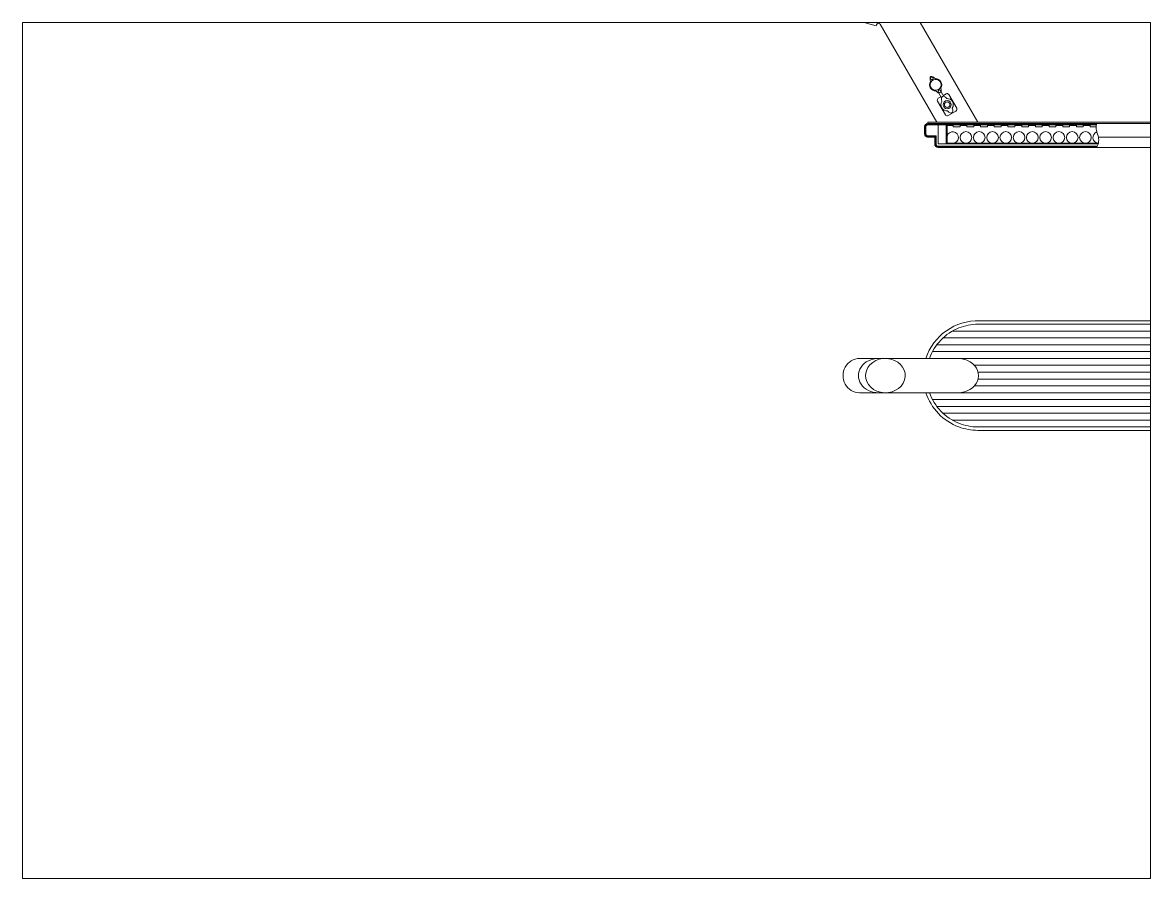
# Paper-space layout 'Presentación1' of a CAD drawing. Header units: millimetres. Extents: x 26 to 231, y 20 to 176.
# The model-space entities are those that its viewports show. They can reach past a viewport. Long polylines and large blocks are cut down to what shows.
import ezdxf

# ---------------------------------------------------------------- set-up
doc = ezdxf.new("R2010")
doc.units = ezdxf.units.MM
doc.layers.add('01_Contornos', color=7, linetype='Continuous', lineweight=20)
doc.layers.add('04_Cotas', color=3, linetype='Continuous', lineweight=18)

msp = doc.modelspace()

# ---------------------------------------------------------------- hatches: boundary and pattern name
at = {"layer": '01_Contornos', "true_color": 0xf8d731}
h = msp.add_hatch(dxfattribs=at)
h.set_pattern_fill('ANSI31', color=40, scale=0.4)
h.set_pattern_definition([(45, (-56.8746, -320.0918), (-0.8980256, 0.8980256), [])])
h.paths.add_polyline_path([(1015.8, 1155.3), (1030.8, 1155.3), (1042.8, 1155.3), (1261.9, 1155.3, -0.011398), (1262.2, 1157.3), (1015.8, 1157.3, 0.414214), (1010.8, 1152.3), (1010.8, 1142.3, 0.414214), (1015.8, 1137.3), (1025.8, 1137.3), (1027.8, 1137.3), (1027.8, 1139.3), (1015.8, 1139.3, -0.414214), (1012.8, 1142.3), (1012.8, 1152.3, -0.414214)])
h = msp.add_hatch(dxfattribs=at)
h.set_pattern_fill('ANSI31', color=40, scale=0.4, angle=90)
h.set_pattern_definition([(135, (-56.8746, -320.0918), (-0.8980256, -0.8980256), [])])
h.paths.add_polyline_path([(1030.8, 1122.3), (1261.6, 1122.3, 0.031889), (1263.2, 1124.3), (1030.8, 1124.3, -0.414214), (1027.8, 1127.3), (1027.8, 1137.3), (1025.8, 1137.3), (1025.8, 1127.3, 0.414214)])

# ---------------------------------------------------------------- linework, layer by layer
at = {"layer": '01_Contornos', "color": 40, "true_color": 0xf8d731}
for p, q in [((1088.7, 1159.3), (963.6, 1376)), ((891.9, 1313), (940.2, 1300)), ((1028.7, 1159.3), (946.1, 1302.3)), ((940.2, 1300), (940.6, 1301.6)), ((1035.4, 1203.6), (1039.3, 1196.8)), ((1030, 1189.9), (1041.5, 1170)), ((1035, 1196.3), (1031.1, 1194)), ((1035.8, 1194.8), (1031.9, 1201.6)), ((1042.4, 1200.5), (1038.5, 1198.3)), ((1058, 1179.5), (1046.5, 1199.4)), ((1045.6, 1168.9), (1056.9, 1175.4)), ((1015.8, 1159.3), (1649.8, 1159.3)), ((1015.8, 1157.3), (1015.8, 1159.3)), ((1649.8, 1157.3), (1015.8, 1157.3)), ((1015.8, 1155.3), (1030.8, 1155.3)), ((1042.8, 1155.3), (1030.8, 1155.3)), ((1030.8, 1155.3), (1030.8, 1127.3)), ((1042.8, 1127.3), (1042.8, 1155.3)), ((1042.8, 1155.3), (1261.9, 1155.3)), ((1043.8, 1155.3), (1043.8, 1128.3)), ((1043.8, 1154.3), (1052.9, 1154.3)), ((1052.9, 1152.3), (1052.9, 1155.3)), ((1062.9, 1152.3), (1062.9, 1155.3)), ((1062.9, 1154.3), (1072.9, 1154.3)), ((1072.9, 1152.3), (1072.9, 1155.3)), ((1082.9, 1152.3), (1082.9, 1155.3)), ((1082.9, 1154.3), (1092.9, 1154.3)), ((1092.9, 1155.3), (1092.9, 1152.3)), ((1102.9, 1155.3), (1102.9, 1152.3)), ((1102.9, 1154.3), (1112.9, 1154.3)), ((1112.9, 1152.3), (1112.9, 1155.3)), ((1122.9, 1155.3), (1122.9, 1152.3)), ((1122.9, 1154.3), (1132.9, 1154.3)), ((1132.9, 1155.3), (1132.9, 1152.3)), ((1142.9, 1152.3), (1142.9, 1155.3)), ((1142.9, 1154.3), (1152.9, 1154.3)), ((1152.9, 1155.3), (1152.9, 1152.3)), ((1162.9, 1152.3), (1162.9, 1155.3)), ((1162.9, 1154.3), (1172.9, 1154.3)), ((1172.9, 1155.3), (1172.9, 1152.3)), ((1182.9, 1152.3), (1182.9, 1155.3)), ((1182.9, 1154.3), (1192.9, 1154.3)), ((1192.9, 1152.3), (1192.9, 1155.3)), ((1202.9, 1155.3), (1202.9, 1152.3)), ((1202.9, 1154.3), (1212.9, 1154.3)), ((1212.9, 1152.3), (1212.9, 1155.3)), ((1222.9, 1152.3), (1222.9, 1155.3)), ((1222.9, 1154.3), (1232.9, 1154.3)), ((1232.9, 1155.3), (1232.9, 1152.3)), ((1242.9, 1152.3), (1242.9, 1155.3)), ((1242.9, 1154.3), (1252.9, 1154.3)), ((1252.9, 1152.3), (1252.9, 1155.3)), ((1010.8, 1142.3), (1010.8, 1152.3)), ((1012.8, 1142.3), (1012.8, 1152.3)), ((1027.8, 1139.3), (1015.8, 1139.3)), ((1025.8, 1137.3), (1015.8, 1137.3)), ((1025.8, 1137.3), (1025.8, 1127.3)), ((1025.8, 1137.3), (1027.8, 1137.3)), ((1027.8, 1139.3), (1027.8, 1127.3)), ((1062.9, 1152.3), (1052.9, 1152.3)), ((1082.9, 1152.3), (1072.9, 1152.3)), ((1102.9, 1152.3), (1092.9, 1152.3)), ((1122.9, 1152.3), (1112.9, 1152.3)), ((1142.9, 1152.3), (1132.9, 1152.3)), ((1162.9, 1152.3), (1152.9, 1152.3)), ((1182.9, 1152.3), (1172.9, 1152.3)), ((1182.9, 1152.3), (1182.9, 1152.3)), ((1202.9, 1152.3), (1192.9, 1152.3)), ((1192.9, 1152.3), (1192.9, 1152.3)), ((1222.9, 1152.3), (1212.9, 1152.3)), ((1242.9, 1152.3), (1232.9, 1152.3)), ((1261.7, 1152.3), (1252.9, 1152.3)), ((1649.8, 1137.3), (1265.1, 1137.3)), ((1030.8, 1127.3), (1264.8, 1127.3)), ((1030.8, 1124.3), (1263.2, 1124.3)), ((1030.8, 1122.3), (1507.4, 1122.3)), ((1265, 1128.3), (1043.8, 1128.3)), ((1546.9, 868.9), (1091.4, 868.9)), ((1037.8, 843.9), (1060.9, 843.9)), ((1051.4, 853.9), (1647.9, 853.9)), ((1060.9, 843.9), (1642.9, 843.9)), ((1028.8, 833.9), (1060.9, 833.9)), ((1060.9, 833.9), (1508.7, 833.9)), ((916, 813.9), (1060.9, 813.9)), ((1022.4, 823.9), (1038.9, 823.9)), ((1038.9, 823.9), (1507.9, 823.9)), ((1060.9, 813.9), (1507.9, 813.9)), ((1083.8, 803.9), (1507.9, 803.9)), ((1089.2, 793.9), (1507.9, 793.9)), ((1089.2, 783.9), (1507.9, 783.9)), ((916, 763.9), (1059.8, 763.9)), ((1059.8, 763.9), (1507.9, 763.9)), ((1083.8, 773.9), (1507.9, 773.9)), ((1022.4, 753.9), (1060.9, 753.9)), ((1028.8, 743.9), (1060.9, 743.9)), ((1060.9, 753.9), (1507.9, 753.9)), ((1060.9, 743.9), (1508.7, 743.9)), ((1037.8, 733.9), (1060.9, 733.9)), ((1060.9, 733.9), (1575.3, 733.9)), ((1051.4, 723.9), (1647.9, 723.9)), ((1088.7, 713.9), (1642.9, 713.9)), ((1088.9, 708.9), (1546.9, 708.9))]:
    msp.add_line(p, q, dxfattribs=at)
at = {"layer": '01_Contornos', "color": 2}
msp.add_line((1642.9, 863.9), (1088.9, 863.9), dxfattribs=at)
at = {"layer": '01_Contornos'}
msp.add_line((925.5, 794.5), (926, 796.1), dxfattribs=at)
at = {"layer": '01_Contornos', "color": 40, "true_color": 0xf8d731}
msp.add_lwpolyline([(1261.6, 1122.3, 0.05685), (1264.2, 1126, 0.094779), (1265.1, 1128.6, 0.03145), (1265.4, 1133.5, 0.042078), (1265.1, 1137.3, 0.050423), (1263.9, 1141.5, -0.037247), (1262.2, 1147.2, -0.05526), (1261.7, 1151.1, -0.034996), (1262.2, 1157.3)], format="xyb", dxfattribs=at)
for centre, radius in [((1027.2, 1213.7), 8), ((1021.7, 1223.2), 2), ((1032.7, 1204.2), 2), ((1044, 1184.7), 6), ((1044, 1184.7), 4), ((1071.5, 1136.8), 8.5), ((1090.9, 1136.8), 8.5), ((1110.3, 1136.8), 8.5), ((1129.7, 1136.8), 8.5), ((1149.1, 1136.8), 8.5), ((1168.5, 1136.8), 8.5), ((1187.9, 1136.8), 8.5), ((1207.3, 1136.8), 8.5), ((1226.7, 1136.8), 8.5), ((1246.1, 1136.8), 8.5)]:
    msp.add_circle(centre, radius, dxfattribs=at)
for centre, radius, start, end in [((943.5, 1300.8), 3, 30, 165), ((1027.2, 1213.7), 9, 327.1032, 92.8968), ((1027.2, 1213.7), 9, 147.1032, 272.8968), ((1032.6, 1191.4), 3, 120, 210), ((1044, 1184.7), 9, 147.1032, 272.8968), ((1043.9, 1197.9), 3, 30, 120), ((1044, 1184.7), 9, 327.1032, 92.8968), ((1055.4, 1178), 3, 300, 30), ((1015.8, 1152.3), 5, 90, 180), ((1015.8, 1152.3), 3, 90, 180), ((1044.1, 1171.5), 3, 210, 300), ((1052.1, 1145.8), 8.5, 85.0504, 90), ((1015.8, 1142.3), 5, 180, 270), ((1015.8, 1142.3), 3, 180, 270), ((1052.1, 1136.8), 8.5, 270, 167.5463), ((1265.5, 1136.8), 8.5, 109.0136, 266.4569), ((1030.8, 1127.3), 5, 180, 270), ((1030.8, 1127.3), 3, 180, 270), ((1088.9, 788.9), 80.1, 88.2278, 161.7828), ((1089, 788.9), 75.1, 111.9692, 160.5163), ((1088.9, 788.9), 80, 110.3641, 110.4796), ((1088.9, 788.9), 75, 90, 111.913), ((1088.8, 788.9), 75, 89.9352, 111.8432), ((1088.9, 788.9), 80, 198.21, 249.5204), ((1088.9, 788.9), 75, 199.4712, 248.087), ((1088.9, 788.9), 75, 248.087, 270), ((1088.9, 788.9), 80, 249.5204, 270)]:
    msp.add_arc(centre, radius, start, end, dxfattribs=at)
for centre, major_axis, ratio, start_param, end_param in [((1027.2, 1213.7), (-7, 12.1), 0.357143, 5.321652, 7.244718), ((1027.2, 1213.7), (-7, 12.1), 0.357143, 8.463245, 9.013261), ((1027.2, 1213.7), (-7, 12.1), 0.357143, 9.836295, 10.386311), ((1044, 1184.7), (-7, 12.1), 0.357143, 5.321652, 7.244718), ((1044, 1184.7), (-7, 12.1), 0.357143, 8.463245, 10.386311), ((916, 788.9), (0, 25), 0.965926, 6.283185, 9.424778), ((943.4, 788.9), (-29, 0), 0.86273, 4.712389, 7.853982), ((953.7, 788.9), (-29, 0), 0.86273, -0.225096, 5.992038), ((943.4, 788.9), (-29, 0), 0.86273, 4.712389, 4.712399), ((1059.8, 788.9), (30, 0), 0.833333, 4.712389, 7.210481), ((1059.8, 788.9), (30, 0), 0.833333, 7.210481, 7.819636)]:
    msp.add_ellipse(centre, major_axis=major_axis, ratio=ratio, start_param=start_param, end_param=end_param, dxfattribs=at)

psp = doc.layouts.new('Presentación1')

# ---------------------------------------------------------------- viewports
at = {"layer": '04_Cotas'}
psp.add_viewport(center=(128.5, 97.5), size=(205.6, 156), view_center_point=(517.04, 679.47), view_height=1250.4231, dxfattribs=at)

doc.saveas('drawing.dxf')
